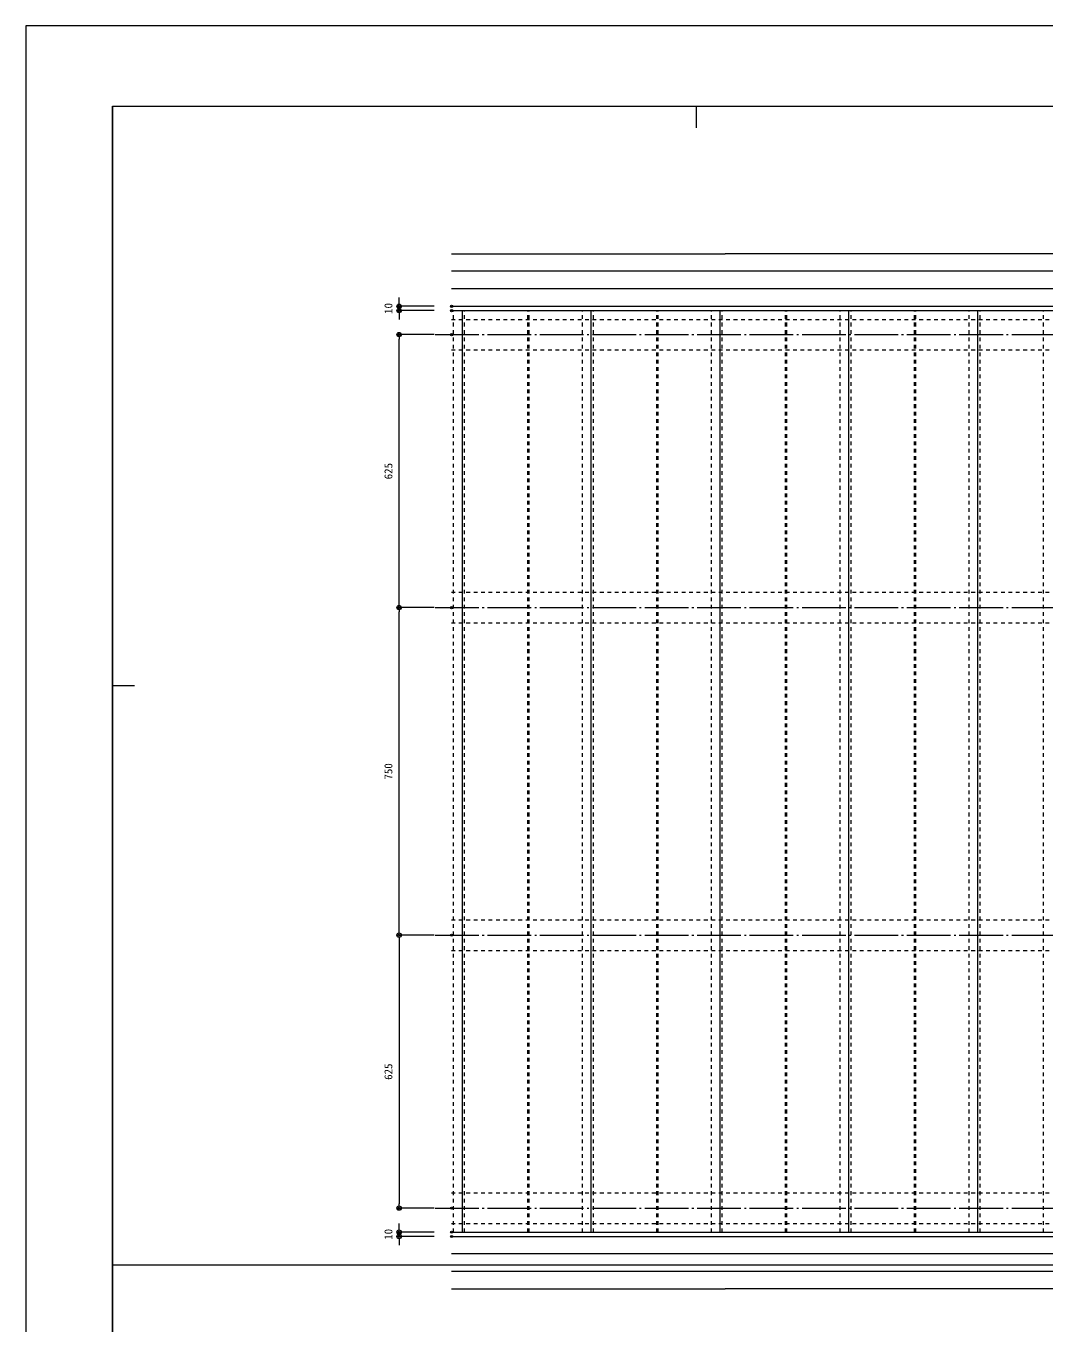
# Model space of a CAD drawing. Units: millimetres on the paper. Extents: x -420 to 420, y -297 to 297.
# Drawn here: x -420.5 to -187.4, y 0 to 297 of the extents above; entities that cross this region are included whole.
import ezdxf
from ezdxf.enums import TextEntityAlignment as Align

# ---------------------------------------------------------------- set-up
doc = ezdxf.new("R2010")
doc.units = ezdxf.units.MM
doc.header["$PDMODE"] = 32
doc.header["$PDSIZE"] = 0.5
for name, pattern in [('USER1', [12, 10, -0.8, 0.4, -0.8]), ('USER2', [1.7, 0.85, -0.85]), ('USER3', [1.693333, 1.27, -0.423333])]:
    doc.linetypes.add(name, pattern=pattern)
for name, color, linetype, lineweight in [('0-0_0', 7, 'Continuous', 5), ('0-1_Defpoints', 7, 'Continuous', 18), ('0-2_A-C01-補助線(非印刷)', 222, 'Continuous', 18), ('0-4_0-A01-枠A', 4, 'Continuous', 18), ('0-8_A-D09-金物_鋼材', 1, 'Continuous', 18), ('0-A_0-A08-芯_他', 7, 'USER1', 5), ('0-C_4-F', 7, 'USER3', 18), ('0-E_A-C05-見え掛り_細線', 1, 'Continuous', 18), ('0-F_0-A12-寸法_目地', 5, 'Continuous', 18), ('1-0_A-C07-目地_5', 5, 'USER2', 18), ('1-1_A-C06-見え掛り_中線', 6, 'Continuous', 18)]:
    doc.layers.add(name, color=color, linetype=linetype, lineweight=lineweight)
doc.styles.add('ＭＳ ゴシック', font='')
doc.styles.get('ＭＳ ゴシック').set_extended_font_data('MS Gothic')

# ---------------------------------------------------------------- blocks, each defined once
blk = doc.blocks.new('_Dot')
at = {"layer": '0-0_0'}
blk.add_line((-0.5, 0), (-1, 0), dxfattribs=at)
for radius in [0.5, 0.25]:
    blk.add_circle((0, 0), radius, dxfattribs=at)
blk = doc.blocks.new('D20')
at = {"layer": '0-1_Defpoints'}
for p in [(85.428, 460.816), (97.436, 460.816), (97.436, 385.816)]:
    blk.add_point(p, dxfattribs=at)
at = {"layer": '0-F_0-A12-寸法_目地'}
for p, q in [((93.436, 460.816), (85.428, 460.816)), ((85.428, 386.816), (85.428, 459.816)), ((93.436, 385.816), (85.428, 385.816))]:
    blk.add_line(p, q, dxfattribs=at)
for p, rotation in [((85.428, 460.816), 90), ((85.428, 385.816), 270)]:
    blk.add_blockref('_Dot', p, dxfattribs=dict(at, rotation=rotation))
at = {"layer": '0-F_0-A12-寸法_目地', "color": 7, "style": 'ＭＳ ゴシック'}
blk.add_text('750', height=1.833, rotation=90, dxfattribs=at).set_placement((84.427, 421.441), align=Align.BOTTOM_LEFT)
blk = doc.blocks.new('D21')
at = {"layer": '0-1_Defpoints'}
for p in [(85.428, 523.316), (97.436, 523.316), (97.436, 460.816)]:
    blk.add_point(p, dxfattribs=at)
at = {"layer": '0-F_0-A12-寸法_目地'}
for p, q in [((93.436, 523.316), (85.428, 523.316)), ((85.428, 461.816), (85.428, 522.316)), ((93.436, 460.816), (85.428, 460.816))]:
    blk.add_line(p, q, dxfattribs=at)
for p, rotation in [((85.428, 523.316), 90), ((85.428, 460.816), 270)]:
    blk.add_blockref('_Dot', p, dxfattribs=dict(at, rotation=rotation))
at = {"layer": '0-F_0-A12-寸法_目地', "color": 7, "style": 'ＭＳ ゴシック'}
blk.add_text('625', height=1.833, rotation=90, dxfattribs=at).set_placement((84.427, 490.191), align=Align.BOTTOM_LEFT)
blk = doc.blocks.new('D22')
at = {"layer": '0-1_Defpoints'}
for p in [(85.428, 528.816), (97.436, 529.816), (97.436, 528.816)]:
    blk.add_point(p, dxfattribs=at)
at = {"layer": '0-F_0-A12-寸法_目地'}
for p, q in [((85.428, 530.816), (85.428, 531.816)), ((93.436, 529.816), (85.428, 529.816)), ((85.428, 529.816), (85.428, 528.816)), ((93.436, 528.816), (85.428, 528.816)), ((85.428, 527.816), (85.428, 526.816))]:
    blk.add_line(p, q, dxfattribs=at)
for p, rotation in [((85.428, 529.816), 270), ((85.428, 528.816), 90)]:
    blk.add_blockref('_Dot', p, dxfattribs=dict(at, rotation=rotation))
at = {"layer": '0-F_0-A12-寸法_目地', "color": 7, "style": 'ＭＳ ゴシック'}
blk.add_text('10', height=1.833, rotation=90, dxfattribs=at).set_placement((84.427, 528.066), align=Align.BOTTOM_LEFT)
blk = doc.blocks.new('D23')
at = {"layer": '0-1_Defpoints'}
for p in [(97.436, 385.816), (85.428, 323.316), (97.436, 323.316)]:
    blk.add_point(p, dxfattribs=at)
at = {"layer": '0-F_0-A12-寸法_目地'}
for p, q in [((93.436, 385.816), (85.428, 385.816)), ((85.428, 384.816), (85.428, 324.316)), ((93.436, 323.316), (85.428, 323.316))]:
    blk.add_line(p, q, dxfattribs=at)
for p, rotation in [((85.428, 385.816), 90), ((85.428, 323.316), 270)]:
    blk.add_blockref('_Dot', p, dxfattribs=dict(at, rotation=rotation))
at = {"layer": '0-F_0-A12-寸法_目地', "color": 7, "style": 'ＭＳ ゴシック'}
blk.add_text('625', height=1.833, rotation=90, dxfattribs=at).set_placement((84.427, 352.691), align=Align.BOTTOM_LEFT)
blk = doc.blocks.new('D24')
at = {"layer": '0-1_Defpoints'}
for p in [(85.428, 317.816), (97.436, 317.816), (97.436, 316.816)]:
    blk.add_point(p, dxfattribs=at)
at = {"layer": '0-F_0-A12-寸法_目地'}
for p, q in [((85.428, 318.816), (85.428, 319.816)), ((93.436, 317.816), (85.428, 317.816)), ((85.428, 316.816), (85.428, 317.816)), ((93.436, 316.816), (85.428, 316.816)), ((85.428, 315.816), (85.428, 314.816))]:
    blk.add_line(p, q, dxfattribs=at)
for p, rotation in [((85.428, 317.816), 270), ((85.428, 316.816), 90)]:
    blk.add_blockref('_Dot', p, dxfattribs=dict(at, rotation=rotation))
at = {"layer": '0-F_0-A12-寸法_目地', "color": 7, "style": 'ＭＳ ゴシック'}
blk.add_text('10', height=1.833, rotation=90, dxfattribs=at).set_placement((84.427, 316.066), align=Align.BOTTOM_LEFT)

msp = doc.modelspace()

# ---------------------------------------------------------------- linework, layer by layer
at = {"layer": '0-2_A-C01-補助線(非印刷)', "color": 9}
for p, q in [((-267.111, 278.667), (-267.111, 273.667)), ((-400.667, 146), (-395.667, 146)), ((-400.667, 13.333), (400.667, 13.333)), ((-400.667, 13.333), (-395.667, 13.333))]:
    msp.add_line(p, q, dxfattribs=at)
at = {"layer": '0-2_A-C01-補助線(非印刷)'}
for points in [[(-420.5, -297), (420.5, -297), (420.5, 297), (-420.5, 297)], [(-400.667, 278.667), (400.667, 278.667), (400.667, -252), (-400.667, -252)]]:
    msp.add_lwpolyline(points, close=True, dxfattribs=at)
at = {"layer": '0-4_0-A01-枠A'}
for q in [(-400.667, -278.667), (400.667, 278.667)]:
    msp.add_line((-400.667, 278.667), q, dxfattribs=at)
at = {"layer": '0-8_A-D09-金物_鋼材', "linetype": 'USER2'}
for p, q in [((-323.098, 229.816), (18.402, 229.816)), ((-323.098, 222.816), (18.402, 222.816)), ((-323.098, 167.316), (18.402, 167.316)), ((-323.098, 160.316), (18.402, 160.316)), ((-323.098, 92.316), (18.402, 92.316)), ((-323.098, 85.316), (18.402, 85.316)), ((-323.098, 29.816), (18.402, 29.816)), ((-323.098, 22.816), (18.402, 22.816))]:
    msp.add_line(p, q, dxfattribs=at)
at = {"layer": '0-A_0-A08-芯_他'}
for p, q in [((-326.843, 226.316), (27.292, 226.316)), ((-326.843, 163.816), (27.292, 163.816)), ((-326.843, 88.816), (27.292, 88.816)), ((-326.843, 26.316), (27.292, 26.316))]:
    msp.add_line(p, q, dxfattribs=at)
at = {"layer": '0-C_4-F'}
msp.add_lwpolyline([(-420.5, -297), (420.5, -297), (420.5, 297), (-420.5, 297)], close=True, dxfattribs=at)
at = {"layer": '0-E_A-C05-見え掛り_細線'}
for p, q in [((18.402, 240.816), (-323.098, 240.816)), ((18.402, 236.816), (-323.098, 236.816)), ((-323.098, 231.816), (18.402, 231.816)), ((-320.598, 20.816), (-320.598, 231.816)), ((-291.098, 20.816), (-291.098, 231.816)), ((-261.598, 20.816), (-261.598, 231.816)), ((-232.098, 20.816), (-232.098, 231.816)), ((-202.598, 20.816), (-202.598, 231.816)), ((-323.098, 20.816), (18.402, 20.816)), ((18.402, 15.816), (-323.098, 15.816)), ((18.402, 11.816), (-323.098, 11.816))]:
    msp.add_line(p, q, dxfattribs=at)
at = {"layer": '1-0_A-C07-目地_5'}
for p, q in [((-322.598, 20.816), (-322.598, 231.816)), ((-320.598, 20.816), (-320.598, 231.816)), ((-320.098, 20.816), (-320.098, 231.816)), ((-305.598, 20.816), (-305.598, 231.816)), ((-305.298, 20.816), (-305.298, 231.816)), ((-293.098, 20.816), (-293.098, 231.816)), ((-291.098, 20.816), (-291.098, 231.816)), ((-290.598, 20.816), (-290.598, 231.816)), ((-276.098, 20.816), (-276.098, 231.816)), ((-275.798, 20.816), (-275.798, 231.816)), ((-263.598, 20.816), (-263.598, 231.816)), ((-261.598, 20.816), (-261.598, 231.816)), ((-261.098, 20.816), (-261.098, 231.816)), ((-246.598, 20.816), (-246.598, 231.816)), ((-246.298, 20.816), (-246.298, 231.816)), ((-234.098, 20.816), (-234.098, 231.816)), ((-232.098, 20.816), (-232.098, 231.816)), ((-231.598, 20.816), (-231.598, 231.816)), ((-217.098, 20.816), (-217.098, 231.816)), ((-216.798, 20.816), (-216.798, 231.816)), ((-204.598, 20.816), (-204.598, 231.816)), ((-202.598, 20.816), (-202.598, 231.816)), ((-202.098, 20.816), (-202.098, 231.816)), ((-187.598, 20.816), (-187.598, 231.816))]:
    msp.add_line(p, q, dxfattribs=at)
at = {"layer": '1-1_A-C06-見え掛り_中線'}
for p, q in [((-323.098, 244.816), (-260.456, 244.816)), ((18.402, 244.816), (-260.456, 244.816)), ((-323.098, 232.816), (18.402, 232.816)), ((-323.098, 19.816), (18.402, 19.816)), ((-323.098, 7.816), (-260.456, 7.816)), ((18.402, 7.816), (-260.456, 7.816))]:
    msp.add_line(p, q, dxfattribs=at)

# ---------------------------------------------------------------- block references
at = {"layer": '0-F_0-A12-寸法_目地'}
for name in ['D22', 'D21', 'D20', 'D23', 'D24']:
    msp.add_blockref(name, (-420.5, -297), dxfattribs=at)

doc.saveas('drawing.dxf')
